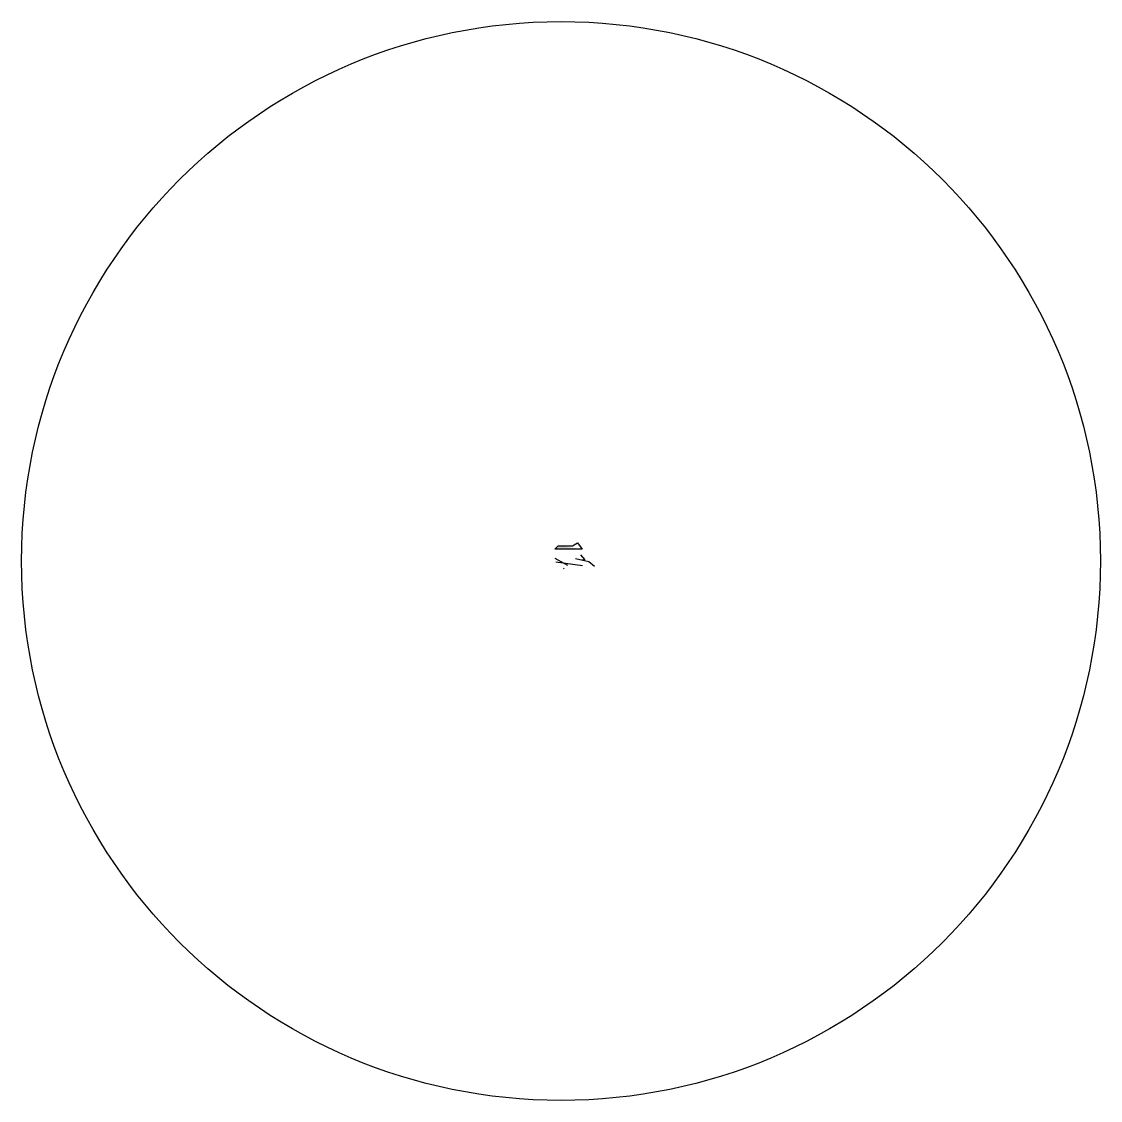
# Model space of a CAD drawing. Header units: millimetres. Extents: x -80929 to 86729, y -81610 to 86048.
import ezdxf

# ---------------------------------------------------------------- set-up
doc = ezdxf.new("R2010")
doc.units = ezdxf.units.MM

msp = doc.modelspace()

# ---------------------------------------------------------------- hatches: boundary and pattern name
h = msp.add_hatch()
h.set_pattern_fill('ANGLE', color=256)
h.set_pattern_definition([(0, (0, 0), (0, 6.985), [5.08, -1.905]), (90, (0, 0), (-6.985, 4e-16), [5.08, -1.905])])
h.paths.add_polyline_path([(2450, 4586), (1918, 4077), (6121, 4077)])

# ---------------------------------------------------------------- linework, layer by layer
for p, q in [((4695, 4586), (5488, 5051)), ((5488, 5051), (6166, 4077)), ((1918, 4077), (2450, 4586)), ((6166, 4077), (1918, 4077)), ((2450, 4586), (4695, 4586)), ((2094, 2110), (6263, 1532)), ((7232, 2105, 3747), (5132, 2575)), ((8105, 1390), (7232, 2105, 3747)), ((3369, 1103), (3288, 1015)), ((5813, 1611), (5813, 1611))]:
    msp.add_line(p, q)
for points in [[(1928, 2646), (3889, 1570)], [(5920, 3196), (6588, 2382), (6165, 2324)]]:
    msp.add_lwpolyline(points)
msp.add_circle((2900, 2219), 83829)

doc.saveas('drawing.dxf')
